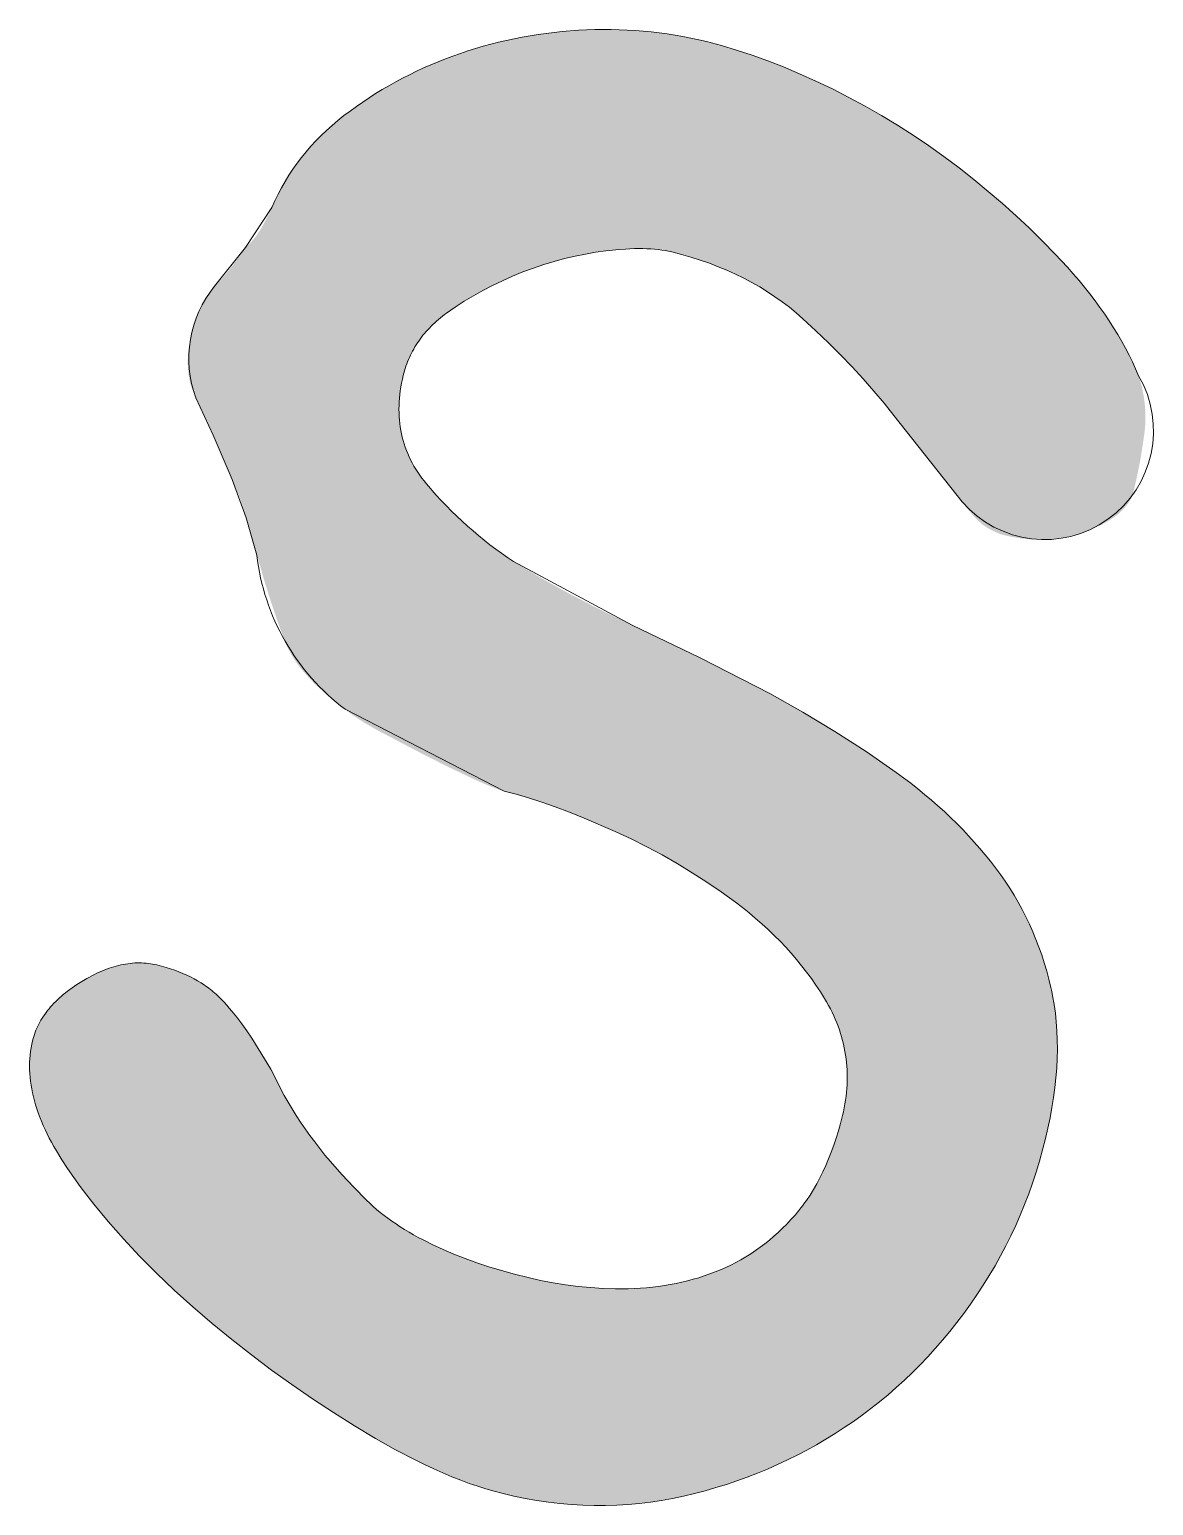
# Model space of a CAD drawing. Header units: millimetres. Extents: x 0 to 118, y 0 to 92.
# Drawn here: x 83.7 to 87.88, y 67.92 to 73.4 of the extents above; entities that cross this region are included whole.
import ezdxf

# ---------------------------------------------------------------- set-up
doc = ezdxf.new("R2010")
doc.units = ezdxf.units.MM
doc.header["$MEASUREMENT"] = 0
doc.layers.add('Default', color=178, linetype='Continuous', true_color=0x000000)

msp = doc.modelspace()

# ---------------------------------------------------------------- hatches: boundary and pattern name
at = {"layer": 'Default'}
msp.add_hatch(color=256, dxfattribs=at).paths.add_polyline_path([(87.2035, 68.6646), (87.1786, 68.6301), (87.153, 68.5964), (87.1269, 68.5635), (87.1002, 68.5313), (87.0729, 68.5), (87.045, 68.4694), (87.0166, 68.4396), (86.9875, 68.4105), (86.9579, 68.3822), (86.9277, 68.3547), (86.8969, 68.328), (86.8656, 68.302), (86.8336, 68.2768), (86.8011, 68.2524), (86.768, 68.2287), (86.7343, 68.2058), (86.7001, 68.1837), (86.6654, 68.1623), (86.6303, 68.1419), (86.5948, 68.1222), (86.5589, 68.1034), (86.5226, 68.0854), (86.4858, 68.0682), (86.4487, 68.0519), (86.4111, 68.0364), (86.373, 68.0217), (86.3346, 68.0079), (86.2957, 67.9948), (86.2564, 67.9826), (86.2167, 67.9713), (86.1765, 67.9607), (86.136, 67.951), (86.0951, 67.9423), (86.054, 67.9348), (86.0128, 67.9286), (85.9714, 67.9237), (85.9298, 67.92), (85.888, 67.9175), (85.8461, 67.9163), (85.804, 67.9163), (85.7617, 67.9176), (85.7192, 67.9201), (85.6765, 67.9239), (85.6337, 67.9289), (85.5907, 67.9352), (85.5475, 67.9427), (85.5042, 67.9514), (85.4606, 67.9615), (85.4312, 67.9691), (85.4011, 67.9778), (85.3704, 67.9875), (85.339, 67.9984), (85.307, 68.0103), (85.2743, 68.0233), (85.241, 68.0373), (85.207, 68.0525), (85.1724, 68.0687), (85.1371, 68.086), (85.0646, 68.1238), (84.9895, 68.1659), (84.9118, 68.2124), (84.8332, 68.2617), (84.7555, 68.3128), (84.6789, 68.3655), (84.6033, 68.42), (84.5287, 68.4761), (84.4551, 68.5339), (84.3824, 68.5934), (84.3108, 68.6546), (84.2412, 68.7169), (84.1749, 68.7798), (84.1118, 68.8432), (84.0519, 68.9072), (83.9952, 68.9718), (83.9418, 69.0369), (83.9163, 69.0697), (83.8916, 69.1026), (83.8678, 69.1357), (83.8447, 69.1688), (83.8229, 69.2019), (83.8029, 69.2345), (83.7935, 69.2506), (83.7847, 69.2666), (83.7763, 69.2825), (83.7683, 69.2983), (83.7608, 69.314), (83.7538, 69.3296), (83.7472, 69.3451), (83.7411, 69.3604), (83.7354, 69.3757), (83.7302, 69.3908), (83.7254, 69.4059), (83.7211, 69.4208), (83.7172, 69.4356), (83.7138, 69.4503), (83.7109, 69.4649), (83.7084, 69.4793), (83.7064, 69.4937), (83.7048, 69.508), (83.7036, 69.5221), (83.703, 69.5361), (83.7027, 69.5501), (83.703, 69.5639), (83.7037, 69.5776), (83.7048, 69.5912), (83.7064, 69.6046), (83.7084, 69.618), (83.7109, 69.6313), (83.7139, 69.6444), (83.716, 69.6524), (83.7183, 69.6602), (83.7208, 69.6681), (83.7236, 69.6758), (83.7266, 69.6835), (83.7299, 69.6911), (83.7334, 69.6987), (83.7371, 69.7061), (83.741, 69.7136), (83.7452, 69.7209), (83.7497, 69.7282), (83.7543, 69.7354), (83.7592, 69.7425), (83.7644, 69.7496), (83.7697, 69.7565), (83.7753, 69.7635), (83.7812, 69.7703), (83.7872, 69.7771), (83.7936, 69.7838), (83.8001, 69.7904), (83.8069, 69.797), (83.8139, 69.8035), (83.8212, 69.8099), (83.8286, 69.8163), (83.8364, 69.8226), (83.8443, 69.8288), (83.8525, 69.835), (83.861, 69.841), (83.8696, 69.847), (83.8786, 69.853), (83.8971, 69.8646), (83.916, 69.8757), (83.9254, 69.8809), (83.9347, 69.8858), (83.944, 69.8905), (83.9532, 69.895), (83.9624, 69.8992), (83.9716, 69.9031), (83.9806, 69.9069), (83.9897, 69.9104), (83.9987, 69.9136), (84.0076, 69.9166), (84.0165, 69.9194), (84.0254, 69.9219), (84.0342, 69.9242), (84.043, 69.9262), (84.0517, 69.928), (84.0604, 69.9296), (84.069, 69.9309), (84.0776, 69.9319), (84.0861, 69.9328), (84.0946, 69.9334), (84.103, 69.9337), (84.1114, 69.9338), (84.1198, 69.9337), (84.1281, 69.9333), (84.1364, 69.9327), (84.1446, 69.9319), (84.1528, 69.9308), (84.1609, 69.9294), (84.169, 69.9278), (84.177, 69.926), (84.1942, 69.9216), (84.211, 69.9168), (84.2272, 69.9117), (84.2431, 69.9063), (84.2584, 69.9006), (84.2733, 69.8946), (84.2877, 69.8883), (84.3017, 69.8816), (84.3152, 69.8746), (84.3283, 69.8673), (84.3409, 69.8597), (84.347, 69.8558), (84.353, 69.8518), (84.3589, 69.8477), (84.3647, 69.8435), (84.3703, 69.8393), (84.3759, 69.835), (84.3813, 69.8306), (84.3867, 69.8261), (84.3919, 69.8215), (84.397, 69.8169), (84.407, 69.8074), (84.4169, 69.7975), (84.4267, 69.7873), (84.4364, 69.7768), (84.4461, 69.766), (84.4557, 69.7549), (84.4746, 69.7316), (84.4933, 69.7071), (84.5117, 69.6814), (84.5298, 69.6544), (84.6004, 69.5392), (84.6069, 69.5282), (84.6134, 69.5168), (84.6198, 69.505), (84.626, 69.4929), (84.6383, 69.4675), (84.6504, 69.4407), (84.6646, 69.4158), (84.6795, 69.3909), (84.6951, 69.3662), (84.7113, 69.3415), (84.7281, 69.3169), (84.7456, 69.2924), (84.7638, 69.2679), (84.7826, 69.2436), (84.802, 69.2193), (84.8221, 69.1951), (84.8642, 69.1471), (84.9089, 69.0993), (84.9561, 69.0519), (84.9685, 69.0402), (84.9812, 69.0286), (84.9944, 69.0173), (85.008, 69.0061), (85.022, 68.9951), (85.0365, 68.9842), (85.0513, 68.9736), (85.0666, 68.9631), (85.0822, 68.9527), (85.0983, 68.9426), (85.1148, 68.9326), (85.1318, 68.9228), (85.1491, 68.9132), (85.1668, 68.9038), (85.2036, 68.8854), (85.242, 68.8678), (85.2821, 68.8508), (85.3238, 68.8345), (85.3673, 68.819), (85.4123, 68.8041), (85.4591, 68.7899), (85.5075, 68.7765), (85.5576, 68.7637), (85.6041, 68.7531), (85.6506, 68.7441), (85.6971, 68.7366), (85.7436, 68.7307), (85.7901, 68.7262), (85.8366, 68.7234), (85.8831, 68.7221), (85.9296, 68.7223), (85.9527, 68.723), (85.9756, 68.7242), (85.9983, 68.7259), (86.0207, 68.7281), (86.043, 68.7308), (86.065, 68.7339), (86.0868, 68.7376), (86.1084, 68.7418), (86.1298, 68.7464), (86.151, 68.7516), (86.1719, 68.7572), (86.1927, 68.7633), (86.2132, 68.7699), (86.2335, 68.777), (86.2535, 68.7846), (86.2734, 68.7927), (86.2929, 68.8012), (86.3122, 68.8103), (86.3311, 68.82), (86.3498, 68.8302), (86.3682, 68.841), (86.3863, 68.8523), (86.4041, 68.8642), (86.4216, 68.8766), (86.4388, 68.8896), (86.4557, 68.9031), (86.4723, 68.9172), (86.4887, 68.9319), (86.5047, 68.9471), (86.5204, 68.9629), (86.5358, 68.9792), (86.5509, 68.9961), (86.5656, 69.0136), (86.5728, 69.0227), (86.5798, 69.0319), (86.5868, 69.0413), (86.5936, 69.0509), (86.6068, 69.0706), (86.6196, 69.0911), (86.6318, 69.1124), (86.6436, 69.1344), (86.6549, 69.1571), (86.6657, 69.1806), (86.676, 69.2048), (86.6858, 69.2298), (86.6951, 69.2555), (86.7039, 69.282), (86.7123, 69.3092), (86.7201, 69.3372), (86.7275, 69.3659), (86.7308, 69.3805), (86.7339, 69.3949), (86.7365, 69.4093), (86.7388, 69.4237), (86.7408, 69.4379), (86.7424, 69.4522), (86.7436, 69.4663), (86.7445, 69.4804), (86.7451, 69.4945), (86.7453, 69.5084), (86.7451, 69.5224), (86.7446, 69.5362), (86.7438, 69.55), (86.7425, 69.5638), (86.741, 69.5775), (86.7391, 69.5911), (86.7368, 69.6047), (86.7342, 69.6182), (86.7312, 69.6316), (86.7279, 69.645), (86.7243, 69.6584), (86.7203, 69.6717), (86.7159, 69.6849), (86.7112, 69.698), (86.7061, 69.7112), (86.7007, 69.7242), (86.695, 69.7372), (86.6889, 69.7501), (86.6824, 69.763), (86.6756, 69.7758), (86.6685, 69.7886), (86.661, 69.8013), (86.6452, 69.8264), (86.6288, 69.8512), (86.6117, 69.8756), (86.5939, 69.8996), (86.5755, 69.9233), (86.5564, 69.9465), (86.5367, 69.9695), (86.5163, 69.992), (86.4952, 70.0142), (86.4735, 70.0361), (86.4511, 70.0575), (86.428, 70.0787), (86.4043, 70.0994), (86.3799, 70.1198), (86.3549, 70.1398), (86.3292, 70.1594), (86.2765, 70.1975), (86.223, 70.2341), (86.1684, 70.2692), (86.113, 70.3028), (86.0566, 70.335), (85.9993, 70.3657), (85.9411, 70.3948), (85.8819, 70.4225), (85.7664, 70.4722), (85.7117, 70.494), (85.6591, 70.5137), (85.6084, 70.5315), (85.5598, 70.5472), (85.5131, 70.5609), (85.4684, 70.5726), (85.4639, 70.5738), (85.459, 70.5752), (85.4537, 70.5768), (85.448, 70.5787), (85.4355, 70.5832), (85.4215, 70.5886), (85.389, 70.6023), (85.3505, 70.6196), (85.2649, 70.6605), (85.1744, 70.7059), (84.9995, 70.7977), (84.9612, 70.8194), (84.944, 70.8297), (84.9281, 70.8398), (84.9134, 70.8495), (84.9, 70.8589), (84.8938, 70.8635), (84.888, 70.868), (84.8824, 70.8725), (84.8772, 70.8769), (84.8554, 70.893), (84.8346, 70.9092), (84.8149, 70.9254), (84.7961, 70.9416), (84.7784, 70.9577), (84.7617, 70.9739), (84.746, 70.99), (84.7314, 71.0062), (84.7244, 71.0143), (84.7177, 71.0224), (84.7113, 71.0304), (84.7051, 71.0385), (84.6991, 71.0466), (84.6935, 71.0547), (84.688, 71.0627), (84.6829, 71.0708), (84.6779, 71.0789), (84.6733, 71.087), (84.6689, 71.095), (84.6647, 71.1031), (84.6608, 71.1112), (84.6571, 71.1192), (84.6537, 71.1273), (84.6506, 71.1354), (84.6258, 71.2034), (84.6006, 71.2785), (84.5748, 71.3606), (84.5083, 71.5892), (84.5033, 71.6072), (84.4978, 71.6251), (84.492, 71.643), (84.4857, 71.6608), (84.479, 71.6785), (84.472, 71.6962), (84.4645, 71.7138), (84.386, 71.8962), (84.3215, 72.0353), (84.3155, 72.0477), (84.3128, 72.0541), (84.3103, 72.0605), (84.3079, 72.067), (84.3057, 72.0736), (84.3036, 72.0803), (84.3017, 72.087), (84.3, 72.0939), (84.2984, 72.1008), (84.297, 72.1078), (84.2957, 72.1149), (84.2947, 72.122), (84.2938, 72.1293), (84.293, 72.1366), (84.2924, 72.144), (84.292, 72.1515), (84.2917, 72.159), (84.2917, 72.1667), (84.2917, 72.1744), (84.292, 72.1822), (84.2924, 72.1901), (84.2929, 72.198), (84.2937, 72.2061), (84.2945, 72.2142), (84.2956, 72.2224), (84.2968, 72.2307), (84.2982, 72.2391), (84.3015, 72.256), (84.3054, 72.2733), (84.3091, 72.2876), (84.313, 72.3015), (84.3171, 72.3149), (84.3214, 72.3279), (84.326, 72.3405), (84.3308, 72.3526), (84.3358, 72.3643), (84.3411, 72.3755), (84.3466, 72.3863), (84.3494, 72.3916), (84.3523, 72.3967), (84.3553, 72.4017), (84.3583, 72.4066), (84.3614, 72.4114), (84.3645, 72.4161), (84.3677, 72.4206), (84.3709, 72.4251), (84.3742, 72.4294), (84.3776, 72.4337), (84.381, 72.4378), (84.3845, 72.4418), (84.388, 72.4457), (84.3916, 72.4495), (84.406, 72.4648), (84.4204, 72.4809), (84.4348, 72.4978), (84.4492, 72.5155), (84.4636, 72.5339), (84.478, 72.5531), (84.4924, 72.5731), (84.5069, 72.5939), (84.5146, 72.6013), (84.522, 72.6087), (84.5291, 72.6163), (84.5357, 72.6239), (84.542, 72.6316), (84.5451, 72.6355), (84.548, 72.6394), (84.5508, 72.6434), (84.5536, 72.6473), (84.5562, 72.6513), (84.5588, 72.6553), (84.5639, 72.6637), (84.5692, 72.6728), (84.5803, 72.6932), (84.5922, 72.7165), (84.6048, 72.7428), (84.6159, 72.7676), (84.6278, 72.792), (84.6404, 72.8159), (84.6538, 72.8394), (84.6679, 72.8624), (84.6828, 72.8849), (84.6984, 72.9069), (84.7148, 72.9285), (84.7319, 72.9496), (84.7498, 72.9702), (84.7684, 72.9904), (84.7878, 73.0101), (84.8079, 73.0293), (84.8288, 73.048), (84.8504, 73.0663), (84.8728, 73.0841), (84.8957, 73.1014), (84.9189, 73.1182), (84.9425, 73.1346), (84.9664, 73.1506), (84.9906, 73.166), (85.0151, 73.181), (85.04, 73.1956), (85.0652, 73.2096), (85.0907, 73.2233), (85.1165, 73.2364), (85.1426, 73.2491), (85.1691, 73.2614), (85.1959, 73.2732), (85.223, 73.2845), (85.2504, 73.2954), (85.2782, 73.3058), (85.3061, 73.3157), (85.3342, 73.325), (85.3625, 73.3339), (85.391, 73.3422), (85.4196, 73.35), (85.4483, 73.3573), (85.4773, 73.364), (85.5064, 73.3703), (85.5357, 73.376), (85.5651, 73.3812), (85.5947, 73.3859), (85.6245, 73.3901), (85.6544, 73.3937), (85.6845, 73.3968), (85.7452, 73.4015), (85.7756, 73.403), (85.8059, 73.404), (85.8362, 73.4044), (85.8663, 73.4043), (85.8964, 73.4036), (85.9264, 73.4023), (85.9563, 73.4005), (85.9861, 73.3982), (86.0158, 73.3953), (86.0455, 73.3918), (86.0751, 73.3878), (86.1045, 73.3832), (86.1339, 73.3781), (86.1633, 73.3724), (86.1925, 73.3662), (86.2217, 73.3594), (86.2773, 73.3448), (86.3338, 73.3281), (86.3911, 73.3093), (86.4493, 73.2883), (86.5083, 73.2653), (86.5681, 73.2401), (86.6288, 73.2129), (86.6902, 73.1835), (86.7517, 73.1522), (86.8125, 73.1194), (86.8725, 73.085), (86.9317, 73.049), (86.9902, 73.0116), (87.0479, 72.9726), (87.1049, 72.932), (87.1611, 72.8899), (87.2162, 72.8467), (87.2699, 72.8025), (87.3223, 72.7576), (87.3733, 72.7118), (87.423, 72.6652), (87.4713, 72.6178), (87.5184, 72.5696), (87.5641, 72.5206), (87.5861, 72.4958), (87.6075, 72.471), (87.6281, 72.4461), (87.6479, 72.4211), (87.6671, 72.3961), (87.6855, 72.3711), (87.7032, 72.346), (87.7201, 72.3208), (87.7363, 72.2956), (87.7518, 72.2703), (87.7666, 72.2449), (87.7806, 72.2195), (87.7939, 72.194), (87.8064, 72.1685), (87.8183, 72.1428), (87.8294, 72.1172), (87.8336, 72.1037), (87.8374, 72.0903), (87.8408, 72.0769), (87.8439, 72.0634), (87.8466, 72.05), (87.8489, 72.0366), (87.8508, 72.0231), (87.8523, 72.0097), (87.8535, 71.9963), (87.8543, 71.9829), (87.8547, 71.9694), (87.8547, 71.956), (87.8543, 71.9426), (87.8535, 71.9291), (87.8524, 71.9157), (87.8508, 71.9023), (87.8431, 71.8487), (87.834, 71.7955), (87.8234, 71.7426), (87.8113, 71.6901), (87.8106, 71.6872), (87.8098, 71.6843), (87.8089, 71.6814), (87.808, 71.6785), (87.807, 71.6757), (87.806, 71.6729), (87.8049, 71.6701), (87.8037, 71.6673), (87.8025, 71.6645), (87.8012, 71.6618), (87.7998, 71.6591), (87.7984, 71.6564), (87.7969, 71.6537), (87.7954, 71.651), (87.7938, 71.6483), (87.7921, 71.6457), (87.7904, 71.6431), (87.7886, 71.6405), (87.7868, 71.6379), (87.7848, 71.6354), (87.7829, 71.6328), (87.7808, 71.6303), (87.7787, 71.6278), (87.7766, 71.6253), (87.7721, 71.6204), (87.7673, 71.6156), (87.7623, 71.6108), (87.7571, 71.6061), (87.7516, 71.6015), (87.7459, 71.5969), (87.7399, 71.5924), (87.7336, 71.588), (87.7272, 71.5837), (87.7204, 71.5794), (87.7135, 71.5753), (87.7062, 71.5711), (87.6988, 71.5671), (87.6911, 71.5631), (87.6831, 71.5592), (87.6749, 71.5554), (87.6577, 71.5479), (87.6396, 71.5407), (87.6302, 71.5373), (87.6209, 71.5341), (87.6115, 71.5311), (87.602, 71.5283), (87.5926, 71.5256), (87.5831, 71.5231), (87.5736, 71.5209), (87.564, 71.5188), (87.5545, 71.5169), (87.5449, 71.5151), (87.5353, 71.5136), (87.5256, 71.5123), (87.516, 71.5111), (87.5063, 71.5101), (87.4966, 71.5093), (87.4868, 71.5087), (87.4771, 71.5083), (87.4673, 71.5081), (87.4575, 71.5081), (87.4476, 71.5082), (87.4378, 71.5085), (87.4279, 71.509), (87.4179, 71.5097), (87.408, 71.5106), (87.398, 71.5117), (87.388, 71.513), (87.378, 71.5144), (87.368, 71.516), (87.3478, 71.5199), (87.3275, 71.5244), (87.3245, 71.5252), (87.3214, 71.5261), (87.3181, 71.5272), (87.3148, 71.5283), (87.3114, 71.5296), (87.3078, 71.531), (87.3042, 71.5325), (87.3004, 71.5341), (87.2926, 71.5378), (87.2843, 71.5419), (87.2755, 71.5466), (87.2664, 71.5517), (87.264, 71.5531), (87.2615, 71.5546), (87.259, 71.5562), (87.2565, 71.5579), (87.254, 71.5597), (87.2514, 71.5617), (87.2488, 71.5637), (87.2462, 71.5658), (87.2408, 71.5704), (87.2353, 71.5754), (87.2297, 71.5808), (87.2239, 71.5866), (87.218, 71.5929), (87.2119, 71.5996), (87.2058, 71.6067), (87.1995, 71.6142), (87.1864, 71.6305), (86.9182, 71.9693), (86.8822, 72.0148), (86.8444, 72.0601), (86.8048, 72.1053), (86.7635, 72.1503), (86.7204, 72.1952), (86.6755, 72.2399), (86.6289, 72.2845), (86.5806, 72.3289), (86.5556, 72.3506), (86.5299, 72.3716), (86.5034, 72.3917), (86.4762, 72.411), (86.4483, 72.4294), (86.4196, 72.4471), (86.3902, 72.4638), (86.3601, 72.4798), (86.3292, 72.4949), (86.2976, 72.5092), (86.2653, 72.5226), (86.2322, 72.5352), (86.1984, 72.547), (86.1639, 72.558), (86.1286, 72.5681), (86.0926, 72.5774), (86.0807, 72.58), (86.0684, 72.5824), (86.0556, 72.5844), (86.0423, 72.5861), (86.0286, 72.5875), (86.0145, 72.5886), (85.9998, 72.5893), (85.9847, 72.5897), (85.9692, 72.5898), (85.9532, 72.5896), (85.9367, 72.5891), (85.9197, 72.5882), (85.8844, 72.5855), (85.8473, 72.5815), (85.8091, 72.5763), (85.7708, 72.5697), (85.7324, 72.5618), (85.6938, 72.5527), (85.6551, 72.5422), (85.6163, 72.5303), (85.5774, 72.5172), (85.5384, 72.5028), (85.4997, 72.4871), (85.462, 72.4705), (85.4251, 72.4529), (85.3892, 72.4343), (85.3542, 72.4147), (85.3201, 72.3941), (85.287, 72.3726), (85.2548, 72.3501), (85.2469, 72.3443), (85.2392, 72.3384), (85.2317, 72.3324), (85.2244, 72.3263), (85.2172, 72.3201), (85.2103, 72.3139), (85.2035, 72.3075), (85.1969, 72.301), (85.1905, 72.2945), (85.1843, 72.2879), (85.1782, 72.2811), (85.1724, 72.2743), (85.1667, 72.2674), (85.1612, 72.2604), (85.1559, 72.2533), (85.1508, 72.2461), (85.1458, 72.2388), (85.1411, 72.2314), (85.1365, 72.224), (85.1321, 72.2164), (85.1279, 72.2087), (85.1238, 72.201), (85.12, 72.1931), (85.1163, 72.1852), (85.1128, 72.1772), (85.1095, 72.169), (85.1064, 72.1608), (85.1035, 72.1525), (85.1007, 72.1441), (85.0981, 72.1356), (85.0957, 72.127), (85.0935, 72.1184), (85.0901, 72.1039), (85.0872, 72.0895), (85.0846, 72.0752), (85.0824, 72.0611), (85.0806, 72.0471), (85.0792, 72.0332), (85.0782, 72.0194), (85.0776, 72.0058), (85.0773, 71.9922), (85.0775, 71.9789), (85.078, 71.9656), (85.079, 71.9524), (85.0803, 71.9394), (85.0821, 71.9265), (85.0842, 71.9137), (85.0867, 71.9011), (85.0896, 71.8885), (85.0929, 71.8761), (85.0966, 71.8638), (85.1006, 71.8517), (85.1051, 71.8396), (85.11, 71.8277), (85.1152, 71.8159), (85.1208, 71.8042), (85.1269, 71.7927), (85.1333, 71.7812), (85.1401, 71.7699), (85.1473, 71.7587), (85.1549, 71.7477), (85.1629, 71.7367), (85.1712, 71.7259), (85.18, 71.7152), (85.2164, 71.6733), (85.235, 71.653), (85.254, 71.6331), (85.2732, 71.6137), (85.2927, 71.5946), (85.3125, 71.5759), (85.3326, 71.5577), (85.353, 71.5398), (85.3737, 71.5224), (85.3947, 71.5054), (85.4159, 71.4888), (85.4375, 71.4726), (85.4594, 71.4568), (85.4815, 71.4414), (85.504, 71.4265), (85.6038, 71.3664), (85.7107, 71.3069), (85.8245, 71.248), (85.9455, 71.1897), (86.1978, 71.068), (86.4568, 70.9356), (86.5801, 70.8666), (86.6996, 70.7947), (86.8154, 70.7198), (86.9275, 70.642), (86.9815, 70.6019), (87.0076, 70.5813), (87.0332, 70.5605), (87.0582, 70.5394), (87.0827, 70.5179), (87.1066, 70.4962), (87.13, 70.4741), (87.1528, 70.4518), (87.1751, 70.4292), (87.1968, 70.4062), (87.2179, 70.383), (87.2385, 70.3595), (87.2586, 70.3356), (87.2781, 70.3115), (87.2971, 70.2871), (87.3153, 70.2623), (87.3329, 70.2371), (87.3497, 70.2115), (87.3658, 70.1855), (87.3812, 70.1591), (87.3959, 70.1323), (87.4098, 70.1052), (87.423, 70.0776), (87.4355, 70.0496), (87.4473, 70.0212), (87.4584, 69.9924), (87.4687, 69.9632), (87.4783, 69.9336), (87.4872, 69.9036), (87.4954, 69.8732), (87.5029, 69.8425), (87.5063, 69.8269), (87.5095, 69.8112), (87.515, 69.7794), (87.5195, 69.7471), (87.5229, 69.7143), (87.5253, 69.681), (87.5267, 69.6471), (87.527, 69.6128), (87.5263, 69.5779), (87.5245, 69.5425), (87.5217, 69.5066), (87.5179, 69.4702), (87.513, 69.4333), (87.507, 69.3958), (87.5, 69.3579), (87.492, 69.3194), (87.4829, 69.2804), (87.4722, 69.2384), (87.4606, 69.1969), (87.4481, 69.1559), (87.4347, 69.1153), (87.4203, 69.0752), (87.4051, 69.0355), (87.389, 68.9963), (87.372, 68.9576), (87.3541, 68.9193), (87.3353, 68.8815), (87.3156, 68.8442), (87.295, 68.8073), (87.2735, 68.7709), (87.251, 68.735), (87.2277, 68.6995)], flags=0)

# ---------------------------------------------------------------- linework, layer by layer
at = {"layer": 'Default', "color": 178, "lineweight": 0, "true_color": 0x000000}
msp.add_lwpolyline([(87.2035, 68.6646), (87.1786, 68.6301), (87.153, 68.5964), (87.1269, 68.5635), (87.1002, 68.5313), (87.0729, 68.5), (87.045, 68.4694), (87.0166, 68.4396), (86.9875, 68.4105), (86.9579, 68.3822), (86.9277, 68.3547), (86.8969, 68.328), (86.8656, 68.302), (86.8336, 68.2768), (86.8011, 68.2524), (86.768, 68.2287), (86.7343, 68.2058), (86.7001, 68.1837), (86.6654, 68.1623), (86.6303, 68.1419), (86.5948, 68.1222), (86.5589, 68.1034), (86.5226, 68.0854), (86.4858, 68.0682), (86.4487, 68.0519), (86.4111, 68.0364), (86.373, 68.0217), (86.3346, 68.0079), (86.2957, 67.9948), (86.2564, 67.9826), (86.2167, 67.9713), (86.1765, 67.9607), (86.136, 67.951), (86.0951, 67.9423), (86.054, 67.9348), (86.0128, 67.9286), (85.9714, 67.9237), (85.9298, 67.92), (85.888, 67.9175), (85.8461, 67.9163), (85.804, 67.9163), (85.7617, 67.9176), (85.7192, 67.9201), (85.6765, 67.9239), (85.6337, 67.9289), (85.5907, 67.9352), (85.5475, 67.9427), (85.5042, 67.9514), (85.4606, 67.9615), (85.4312, 67.9691), (85.4011, 67.9778), (85.3704, 67.9875), (85.339, 67.9984), (85.307, 68.0103), (85.2743, 68.0233), (85.241, 68.0373), (85.207, 68.0525), (85.1724, 68.0687), (85.1371, 68.086), (85.0646, 68.1238), (84.9895, 68.1659), (84.9118, 68.2124), (84.8332, 68.2617), (84.7555, 68.3128), (84.6789, 68.3655), (84.6033, 68.42), (84.5287, 68.4761), (84.4551, 68.5339), (84.3824, 68.5934), (84.3108, 68.6546), (84.2412, 68.7169), (84.1749, 68.7798), (84.1118, 68.8432), (84.0519, 68.9072), (83.9952, 68.9718), (83.9418, 69.0369), (83.9163, 69.0697), (83.8916, 69.1026), (83.8678, 69.1357), (83.8447, 69.1688), (83.8229, 69.2019), (83.8029, 69.2345), (83.7935, 69.2506), (83.7847, 69.2666), (83.7763, 69.2825), (83.7683, 69.2983), (83.7608, 69.314), (83.7538, 69.3296), (83.7472, 69.3451), (83.7411, 69.3604), (83.7354, 69.3757), (83.7302, 69.3908), (83.7254, 69.4059), (83.7211, 69.4208), (83.7172, 69.4356), (83.7138, 69.4503), (83.7109, 69.4649), (83.7084, 69.4793), (83.7064, 69.4937), (83.7048, 69.508), (83.7036, 69.5221), (83.703, 69.5361), (83.7027, 69.5501), (83.703, 69.5639), (83.7037, 69.5776), (83.7048, 69.5912), (83.7064, 69.6046), (83.7084, 69.618), (83.7109, 69.6313), (83.7139, 69.6444), (83.716, 69.6524), (83.7183, 69.6602), (83.7208, 69.6681), (83.7236, 69.6758), (83.7266, 69.6835), (83.7299, 69.6911), (83.7334, 69.6987), (83.7371, 69.7061), (83.741, 69.7136), (83.7452, 69.7209), (83.7497, 69.7282), (83.7543, 69.7354), (83.7592, 69.7425), (83.7644, 69.7496), (83.7697, 69.7565), (83.7753, 69.7635), (83.7812, 69.7703), (83.7872, 69.7771), (83.7936, 69.7838), (83.8001, 69.7904), (83.8069, 69.797), (83.8139, 69.8035), (83.8212, 69.8099), (83.8286, 69.8163), (83.8364, 69.8226), (83.8443, 69.8288), (83.8525, 69.835), (83.861, 69.841), (83.8696, 69.847), (83.8786, 69.853), (83.8971, 69.8646), (83.916, 69.8757), (83.9254, 69.8809), (83.9347, 69.8858), (83.944, 69.8905), (83.9532, 69.895), (83.9624, 69.8992), (83.9716, 69.9031), (83.9806, 69.9069), (83.9897, 69.9104), (83.9987, 69.9136), (84.0076, 69.9166), (84.0165, 69.9194), (84.0254, 69.9219), (84.0342, 69.9242), (84.043, 69.9262), (84.0517, 69.928), (84.0604, 69.9296), (84.069, 69.9309), (84.0776, 69.9319), (84.0861, 69.9328), (84.0946, 69.9334), (84.103, 69.9337), (84.1114, 69.9338), (84.1198, 69.9337), (84.1281, 69.9333), (84.1364, 69.9327), (84.1446, 69.9319), (84.1528, 69.9308), (84.1609, 69.9294), (84.169, 69.9278), (84.177, 69.926), (84.1942, 69.9216), (84.211, 69.9168), (84.2272, 69.9117), (84.2431, 69.9063), (84.2584, 69.9006), (84.2733, 69.8946), (84.2877, 69.8883), (84.3017, 69.8816), (84.3152, 69.8746), (84.3283, 69.8673), (84.3409, 69.8597), (84.347, 69.8558), (84.353, 69.8518), (84.3589, 69.8477), (84.3647, 69.8435), (84.3703, 69.8393), (84.3759, 69.835), (84.3813, 69.8306), (84.3867, 69.8261), (84.3919, 69.8215), (84.397, 69.8169), (84.407, 69.8074), (84.4169, 69.7975), (84.4267, 69.7873), (84.4364, 69.7768), (84.4461, 69.766), (84.4557, 69.7549), (84.4746, 69.7316), (84.4933, 69.7071), (84.5117, 69.6814), (84.5298, 69.6544), (84.6004, 69.5392), (84.6504, 69.4407), (84.6646, 69.4158), (84.6795, 69.3909), (84.6951, 69.3662), (84.7113, 69.3415), (84.7281, 69.3169), (84.7456, 69.2924), (84.7638, 69.2679), (84.7826, 69.2436), (84.802, 69.2193), (84.8221, 69.1951), (84.8642, 69.1471), (84.9089, 69.0993), (84.9561, 69.0519), (84.9685, 69.0402), (84.9812, 69.0286), (84.9944, 69.0173), (85.008, 69.0061), (85.022, 68.9951), (85.0365, 68.9842), (85.0513, 68.9736), (85.0666, 68.9631), (85.0822, 68.9527), (85.0983, 68.9426), (85.1148, 68.9326), (85.1318, 68.9228), (85.1491, 68.9132), (85.1668, 68.9038), (85.2036, 68.8854), (85.242, 68.8678), (85.2821, 68.8508), (85.3238, 68.8345), (85.3673, 68.819), (85.4123, 68.8041), (85.4591, 68.7899), (85.5075, 68.7765), (85.5576, 68.7637), (85.6041, 68.7531), (85.6506, 68.7441), (85.6971, 68.7366), (85.7436, 68.7307), (85.7901, 68.7262), (85.8366, 68.7234), (85.8831, 68.7221), (85.9296, 68.7223), (85.9527, 68.723), (85.9756, 68.7242), (85.9983, 68.7259), (86.0207, 68.7281), (86.043, 68.7308), (86.065, 68.7339), (86.0868, 68.7376), (86.1084, 68.7418), (86.1298, 68.7464), (86.151, 68.7516), (86.1719, 68.7572), (86.1927, 68.7633), (86.2132, 68.7699), (86.2335, 68.777), (86.2535, 68.7846), (86.2734, 68.7927), (86.2929, 68.8012), (86.3122, 68.8103), (86.3311, 68.82), (86.3498, 68.8302), (86.3682, 68.841), (86.3863, 68.8523), (86.4041, 68.8642), (86.4216, 68.8766), (86.4388, 68.8896), (86.4557, 68.9031), (86.4723, 68.9172), (86.4887, 68.9319), (86.5047, 68.9471), (86.5204, 68.9629), (86.5358, 68.9792), (86.5509, 68.9961), (86.5656, 69.0136), (86.5728, 69.0227), (86.5798, 69.0319), (86.5868, 69.0413), (86.5936, 69.0509), (86.6068, 69.0706), (86.6196, 69.0911), (86.6318, 69.1124), (86.6436, 69.1344), (86.6549, 69.1571), (86.6657, 69.1806), (86.676, 69.2048), (86.6858, 69.2298), (86.6951, 69.2555), (86.7039, 69.282), (86.7123, 69.3092), (86.7201, 69.3372), (86.7275, 69.3659), (86.7308, 69.3805), (86.7339, 69.3949), (86.7365, 69.4093), (86.7388, 69.4237), (86.7408, 69.4379), (86.7424, 69.4522), (86.7436, 69.4663), (86.7445, 69.4804), (86.7451, 69.4945), (86.7453, 69.5084), (86.7451, 69.5224), (86.7446, 69.5362), (86.7438, 69.55), (86.7425, 69.5638), (86.741, 69.5775), (86.7391, 69.5911), (86.7368, 69.6047), (86.7342, 69.6182), (86.7312, 69.6316), (86.7279, 69.645), (86.7243, 69.6584), (86.7203, 69.6717), (86.7159, 69.6849), (86.7112, 69.698), (86.7061, 69.7112), (86.7007, 69.7242), (86.695, 69.7372), (86.6889, 69.7501), (86.6824, 69.763), (86.6756, 69.7758), (86.6685, 69.7886), (86.661, 69.8013), (86.6452, 69.8264), (86.6288, 69.8512), (86.6117, 69.8756), (86.5939, 69.8996), (86.5755, 69.9233), (86.5564, 69.9465), (86.5367, 69.9695), (86.5163, 69.992), (86.4952, 70.0142), (86.4735, 70.0361), (86.4511, 70.0575), (86.428, 70.0787), (86.4043, 70.0994), (86.3799, 70.1198), (86.3549, 70.1398), (86.3292, 70.1594), (86.2765, 70.1975), (86.223, 70.2341), (86.1684, 70.2692), (86.113, 70.3028), (86.0566, 70.335), (85.9993, 70.3657), (85.9411, 70.3948), (85.8819, 70.4225), (85.7664, 70.4722), (85.7117, 70.494), (85.6591, 70.5137), (85.6084, 70.5315), (85.5598, 70.5472), (85.5131, 70.5609), (85.4684, 70.5726), (84.8772, 70.8769, -0.205766), (84.5485, 71.4499), (84.5083, 71.5892), (84.4567, 71.7313), (84.386, 71.8962), (84.3215, 72.0353, -0.267503), (84.3916, 72.4495), (84.5069, 72.5939), (84.6048, 72.7428), (84.6159, 72.7676), (84.6278, 72.792), (84.6404, 72.8159), (84.6538, 72.8394), (84.6679, 72.8624), (84.6828, 72.8849), (84.6984, 72.9069), (84.7148, 72.9285), (84.7319, 72.9496), (84.7498, 72.9702), (84.7684, 72.9904), (84.7878, 73.0101), (84.8079, 73.0293), (84.8288, 73.048), (84.8504, 73.0663), (84.8728, 73.0841), (84.8957, 73.1014), (84.9189, 73.1182), (84.9425, 73.1346), (84.9664, 73.1506), (84.9906, 73.166), (85.0151, 73.181), (85.04, 73.1956), (85.0652, 73.2096), (85.0907, 73.2233), (85.1165, 73.2364), (85.1426, 73.2491), (85.1691, 73.2614), (85.1959, 73.2732), (85.223, 73.2845), (85.2504, 73.2954), (85.2782, 73.3058), (85.3061, 73.3157), (85.3342, 73.325), (85.3625, 73.3339), (85.391, 73.3422), (85.4196, 73.35), (85.4483, 73.3573), (85.4773, 73.364), (85.5064, 73.3703), (85.5357, 73.376), (85.5651, 73.3812), (85.5947, 73.3859), (85.6245, 73.3901), (85.6544, 73.3937), (85.6845, 73.3968), (85.7452, 73.4015), (85.7756, 73.403), (85.8059, 73.404), (85.8362, 73.4044), (85.8663, 73.4043), (85.8964, 73.4036), (85.9264, 73.4023), (85.9563, 73.4005), (85.9861, 73.3982), (86.0158, 73.3953), (86.0455, 73.3918), (86.0751, 73.3878), (86.1045, 73.3832), (86.1339, 73.3781), (86.1633, 73.3724), (86.1925, 73.3662), (86.2217, 73.3594), (86.2773, 73.3448), (86.3338, 73.3281), (86.3911, 73.3093), (86.4493, 73.2883), (86.5083, 73.2653), (86.5681, 73.2401), (86.6288, 73.2129), (86.6902, 73.1835), (86.7517, 73.1522), (86.8125, 73.1194), (86.8725, 73.085), (86.9317, 73.049), (86.9902, 73.0116), (87.0479, 72.9726), (87.1049, 72.932), (87.1611, 72.8899), (87.2162, 72.8467), (87.2699, 72.8025), (87.3223, 72.7576), (87.3733, 72.7118), (87.423, 72.6652), (87.4713, 72.6178), (87.5184, 72.5696), (87.5641, 72.5206), (87.5861, 72.4958), (87.6075, 72.471), (87.6281, 72.4461), (87.6479, 72.4211), (87.6671, 72.3961), (87.6855, 72.3711), (87.7032, 72.346), (87.7201, 72.3208), (87.7363, 72.2956), (87.7518, 72.2703), (87.7666, 72.2449), (87.7806, 72.2195), (87.7939, 72.194), (87.8064, 72.1685), (87.8183, 72.1428), (87.8294, 72.1172, -0.912585), (87.1728, 71.6484), (86.9182, 71.9693), (86.8822, 72.0148), (86.8444, 72.0601), (86.8048, 72.1053), (86.7635, 72.1503), (86.7204, 72.1952), (86.6755, 72.2399), (86.6289, 72.2845), (86.5806, 72.3289), (86.5556, 72.3506), (86.5299, 72.3716), (86.5034, 72.3917), (86.4762, 72.411), (86.4483, 72.4294), (86.4196, 72.4471), (86.3902, 72.4638), (86.3601, 72.4798), (86.3292, 72.4949), (86.2976, 72.5092), (86.2653, 72.5226), (86.2322, 72.5352), (86.1984, 72.547), (86.1639, 72.558), (86.1286, 72.5681), (86.0926, 72.5774), (86.0807, 72.58), (86.0684, 72.5824), (86.0556, 72.5844), (86.0423, 72.5861), (86.0286, 72.5875), (86.0145, 72.5886), (85.9998, 72.5893), (85.9847, 72.5897), (85.9692, 72.5898), (85.9532, 72.5896), (85.9367, 72.5891), (85.9197, 72.5882), (85.8844, 72.5855), (85.8473, 72.5815), (85.8091, 72.5763), (85.7708, 72.5697), (85.7324, 72.5618), (85.6938, 72.5527), (85.6551, 72.5422), (85.6163, 72.5303), (85.5774, 72.5172), (85.5384, 72.5028), (85.4997, 72.4871), (85.462, 72.4705), (85.4251, 72.4529), (85.3892, 72.4343), (85.3542, 72.4147), (85.3201, 72.3941), (85.287, 72.3726), (85.2548, 72.3501), (85.2469, 72.3443), (85.2392, 72.3384), (85.2317, 72.3324), (85.2244, 72.3263), (85.2172, 72.3201), (85.2103, 72.3139), (85.2035, 72.3075), (85.1969, 72.301), (85.1905, 72.2945), (85.1843, 72.2879), (85.1782, 72.2811), (85.1724, 72.2743), (85.1667, 72.2674), (85.1612, 72.2604), (85.1559, 72.2533), (85.1508, 72.2461), (85.1458, 72.2388), (85.1411, 72.2314), (85.1365, 72.224), (85.1321, 72.2164), (85.1279, 72.2087), (85.1238, 72.201), (85.12, 72.1931), (85.1163, 72.1852), (85.1128, 72.1772), (85.1095, 72.169), (85.1064, 72.1608), (85.1035, 72.1525), (85.1007, 72.1441), (85.0981, 72.1356), (85.0957, 72.127), (85.0935, 72.1184), (85.0901, 72.1039), (85.0872, 72.0895), (85.0846, 72.0752), (85.0824, 72.0611), (85.0806, 72.0471), (85.0792, 72.0332), (85.0782, 72.0194), (85.0776, 72.0058), (85.0773, 71.9922), (85.0775, 71.9789), (85.078, 71.9656), (85.079, 71.9524), (85.0803, 71.9394), (85.0821, 71.9265), (85.0842, 71.9137), (85.0867, 71.9011), (85.0896, 71.8885), (85.0929, 71.8761), (85.0966, 71.8638), (85.1006, 71.8517), (85.1051, 71.8396), (85.11, 71.8277), (85.1152, 71.8159), (85.1208, 71.8042), (85.1269, 71.7927), (85.1333, 71.7812), (85.1401, 71.7699), (85.1473, 71.7587), (85.1549, 71.7477), (85.1629, 71.7367), (85.1712, 71.7259), (85.18, 71.7152), (85.2164, 71.6733), (85.235, 71.653), (85.254, 71.6331), (85.2732, 71.6137), (85.2927, 71.5946), (85.3125, 71.5759), (85.3326, 71.5577), (85.353, 71.5398), (85.3737, 71.5224), (85.3947, 71.5054), (85.4159, 71.4888), (85.4375, 71.4726), (85.4594, 71.4568), (85.4815, 71.4414), (85.504, 71.4265), (85.9455, 71.1897), (86.1978, 71.068), (86.4568, 70.9356), (86.5801, 70.8666), (86.6996, 70.7947), (86.8154, 70.7198), (86.9275, 70.642), (86.9815, 70.6019), (87.0076, 70.5813), (87.0332, 70.5605), (87.0582, 70.5394), (87.0827, 70.5179), (87.1066, 70.4962), (87.13, 70.4741), (87.1528, 70.4518), (87.1751, 70.4292), (87.1968, 70.4062), (87.2179, 70.383), (87.2385, 70.3595), (87.2586, 70.3356), (87.2781, 70.3115), (87.2971, 70.2871), (87.3153, 70.2623), (87.3329, 70.2371), (87.3497, 70.2115), (87.3658, 70.1855), (87.3812, 70.1591), (87.3959, 70.1323), (87.4098, 70.1052), (87.423, 70.0776), (87.4355, 70.0496), (87.4473, 70.0212), (87.4584, 69.9924), (87.4687, 69.9632), (87.4783, 69.9336), (87.4872, 69.9036), (87.4954, 69.8732), (87.5029, 69.8425), (87.5063, 69.8269), (87.5095, 69.8112), (87.515, 69.7794), (87.5195, 69.7471), (87.5229, 69.7143), (87.5253, 69.681), (87.5267, 69.6471), (87.527, 69.6128), (87.5263, 69.5779), (87.5245, 69.5425), (87.5217, 69.5066), (87.5179, 69.4702), (87.513, 69.4333), (87.507, 69.3958), (87.5, 69.3579), (87.492, 69.3194), (87.4829, 69.2804), (87.4722, 69.2384), (87.4606, 69.1969), (87.4481, 69.1559), (87.4347, 69.1153), (87.4203, 69.0752), (87.4051, 69.0355), (87.389, 68.9963), (87.372, 68.9576), (87.3541, 68.9193), (87.3353, 68.8815), (87.3156, 68.8442), (87.295, 68.8073), (87.2735, 68.7709), (87.251, 68.735), (87.2277, 68.6995)], format="xyb", close=True, dxfattribs=at)

doc.saveas('drawing.dxf')
